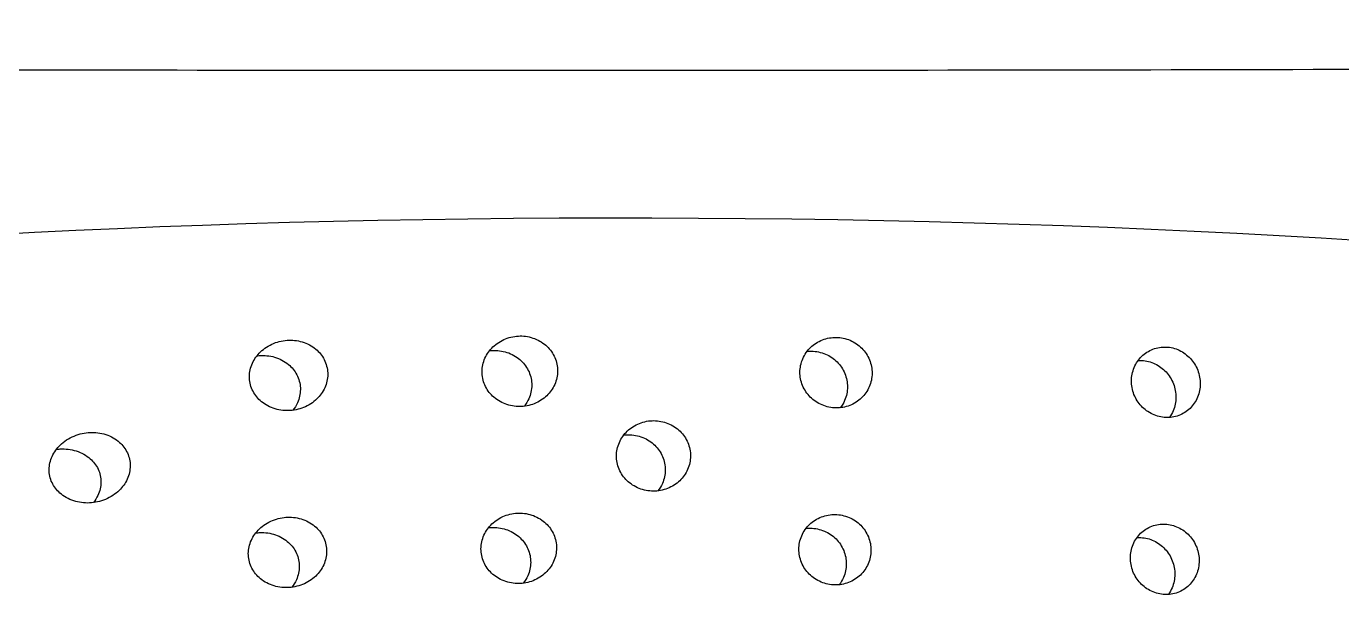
# Model space of a CAD drawing. Extents: x 528 to 612, y 788 to 934.
# Drawn here: x 569.612 to 570.974, y 864.42 to 865.008 of the extents above; entities that cross this region are included whole.
import ezdxf

# ---------------------------------------------------------------- set-up
doc = ezdxf.new("R2010")
doc.units = 0
doc.header["$MEASUREMENT"] = 0
doc.layers.add('1', color=4, linetype='Continuous')
doc.layers.add('DIM', color=3, linetype='Continuous')

# ---------------------------------------------------------------- blocks, each defined once
blk = doc.blocks.new('SUCTION')
at = {"layer": '1'}
blk.add_ellipse((0.5106, 0.0668), major_axis=(-0.0289, 1.8748), ratio=0.145722, start_param=3.141593, end_param=6.283185, dxfattribs=at)
at = {"layer": '1', "color": 3}
for points, knots in [([(0.4281, 0.5148), (0.4235, 0.5148), (0.4186, 0.5156), (0.4094, 0.5191), (0.4052, 0.5218), (0.3984, 0.528), (0.3953, 0.532), (0.3912, 0.5407), (0.39, 0.5455), (0.3895, 0.5544), (0.3901, 0.5592), (0.3934, 0.568), (0.396, 0.572), (0.4021, 0.5784), (0.406, 0.5812), (0.4148, 0.585), (0.4196, 0.5859), (0.4288, 0.5861), (0.4337, 0.5853), (0.4429, 0.5818), (0.4472, 0.5791), (0.454, 0.5729), (0.457, 0.569), (0.4612, 0.5603), (0.4624, 0.5555), (0.4629, 0.5466), (0.4622, 0.5418), (0.459, 0.533), (0.4564, 0.5289), (0.4503, 0.5225), (0.4463, 0.5197), (0.4375, 0.5159), (0.4327, 0.5149), (0.4281, 0.5148)], [0, 0, 0, 0, 0.0138846, 0.0138846, 0.0277691, 0.0277691, 0.0416534, 0.0416534, 0.0555377, 0.0555377, 0.0694237, 0.0694237, 0.0833096, 0.0833096, 0.0971943, 0.0971943, 0.1110791, 0.1110791, 0.1249638, 0.1249638, 0.1388485, 0.1388485, 0.1527345, 0.1527345, 0.1666205, 0.1666205, 0.1805047, 0.1805047, 0.194389, 0.194389, 0.2082736, 0.2082736, 0.2221581, 0.2221581, 0.2221581, 0.2221581]), ([(0.6112, 0.5177), (0.6066, 0.5176), (0.6017, 0.5184), (0.5925, 0.5219), (0.5883, 0.5246), (0.5815, 0.5309), (0.5785, 0.5348), (0.5743, 0.5436), (0.5731, 0.5483), (0.5726, 0.5572), (0.5733, 0.562), (0.5765, 0.5708), (0.5791, 0.5749), (0.5852, 0.5813), (0.5892, 0.584), (0.5979, 0.5878), (0.6028, 0.5888), (0.6119, 0.5889), (0.6169, 0.5881), (0.6261, 0.5846), (0.6303, 0.5819), (0.6371, 0.5758), (0.6402, 0.5718), (0.6444, 0.5631), (0.6456, 0.5584), (0.646, 0.5494), (0.6454, 0.5447), (0.6421, 0.5358), (0.6395, 0.5318), (0.6334, 0.5253), (0.6294, 0.5225), (0.6206, 0.5187), (0.6158, 0.5177), (0.6112, 0.5177)], [0, 0, 0, 0, 0.0138846, 0.0138846, 0.0277691, 0.0277691, 0.0416534, 0.0416534, 0.0555377, 0.0555377, 0.0694237, 0.0694237, 0.0833096, 0.0833096, 0.0971943, 0.0971943, 0.1110791, 0.1110791, 0.1249638, 0.1249638, 0.1388485, 0.1388485, 0.1527345, 0.1527345, 0.1666205, 0.1666205, 0.1805047, 0.1805047, 0.194389, 0.194389, 0.2082736, 0.2082736, 0.2221581, 0.2221581, 0.2221581, 0.2221581]), ([(0.4489, 0.5218), (0.449, 0.5232), (0.449, 0.5245), (0.4487, 0.5302), (0.4475, 0.535), (0.4433, 0.5437), (0.4403, 0.5476), (0.4334, 0.5538), (0.4292, 0.5565), (0.42, 0.5599), (0.4151, 0.5608), (0.4059, 0.5606), (0.4011, 0.5596), (0.3942, 0.5567), (0.3919, 0.5554), (0.3897, 0.5538)], [0.05152079, 0.05152079, 0.05152079, 0.05152079, 0.05553775, 0.05553775, 0.06942391, 0.06942391, 0.08331008, 0.08331008, 0.09719486, 0.09719486, 0.11107963, 0.11107963, 0.12496441, 0.12496441, 0.13282261, 0.13282261, 0.13282261, 0.13282261]), ([(0.6321, 0.5247), (0.6321, 0.526), (0.6322, 0.5273), (0.6318, 0.5331), (0.6307, 0.5378), (0.6265, 0.5465), (0.6234, 0.5504), (0.6166, 0.5566), (0.6123, 0.5593), (0.6031, 0.5628), (0.5982, 0.5636), (0.589, 0.5634), (0.5842, 0.5625), (0.5773, 0.5595), (0.575, 0.5582), (0.5729, 0.5566)], [0.05152079, 0.05152079, 0.05152079, 0.05152079, 0.05553775, 0.05553775, 0.06942391, 0.06942391, 0.08331008, 0.08331008, 0.09719486, 0.09719486, 0.11107963, 0.11107963, 0.12496441, 0.12496441, 0.13282261, 0.13282261, 0.13282261, 0.13282261]), ([(0.4403, 0.1717), (0.4357, 0.1716), (0.4308, 0.1725), (0.4218, 0.1762), (0.4176, 0.179), (0.411, 0.1855), (0.408, 0.1897), (0.404, 0.1989), (0.403, 0.2039), (0.4027, 0.2133), (0.4035, 0.2183), (0.407, 0.2275), (0.4097, 0.2318), (0.416, 0.2385), (0.42, 0.2414), (0.4289, 0.2453), (0.4337, 0.2463), (0.4429, 0.2464), (0.4478, 0.2456), (0.4568, 0.2419), (0.461, 0.2392), (0.4677, 0.2327), (0.4706, 0.2285), (0.4746, 0.2194), (0.4757, 0.2144), (0.4759, 0.205), (0.4751, 0.2), (0.4716, 0.1907), (0.4689, 0.1864), (0.4626, 0.1797), (0.4586, 0.1767), (0.4497, 0.1728), (0.4448, 0.1718), (0.4403, 0.1717)], [0, 0, 0, 0, 0.0138754, 0.0138754, 0.0277508, 0.0277508, 0.0418876, 0.0418876, 0.0560244, 0.0560244, 0.070122, 0.070122, 0.0842195, 0.0842195, 0.0980909, 0.0980909, 0.1119622, 0.1119622, 0.1258335, 0.1258335, 0.1397049, 0.1397049, 0.1538024, 0.1538024, 0.1679, 0.1679, 0.1820368, 0.1820368, 0.1961736, 0.1961736, 0.210049, 0.210049, 0.2239244, 0.2239244, 0.2239244, 0.2239244]), ([(0.6234, 0.1745), (0.6188, 0.1745), (0.6139, 0.1753), (0.6049, 0.179), (0.6008, 0.1818), (0.5941, 0.1883), (0.5912, 0.1925), (0.5872, 0.2017), (0.5861, 0.2067), (0.5859, 0.2161), (0.5867, 0.2211), (0.5901, 0.2304), (0.5929, 0.2346), (0.5992, 0.2413), (0.6032, 0.2442), (0.612, 0.2481), (0.6169, 0.2491), (0.626, 0.2493), (0.6309, 0.2484), (0.64, 0.2448), (0.6441, 0.242), (0.6508, 0.2355), (0.6538, 0.2313), (0.6578, 0.2222), (0.6588, 0.2172), (0.6591, 0.2078), (0.6583, 0.2028), (0.6548, 0.1935), (0.652, 0.1892), (0.6457, 0.1825), (0.6417, 0.1796), (0.6328, 0.1756), (0.628, 0.1746), (0.6234, 0.1745)], [0, 0, 0, 0, 0.0138754, 0.0138754, 0.0277508, 0.0277508, 0.0418876, 0.0418876, 0.0560244, 0.0560244, 0.070122, 0.070122, 0.0842195, 0.0842195, 0.0980909, 0.0980909, 0.1119622, 0.1119622, 0.1258335, 0.1258335, 0.1397049, 0.1397049, 0.1538024, 0.1538024, 0.1679, 0.1679, 0.1820368, 0.1820368, 0.1961736, 0.1961736, 0.210049, 0.210049, 0.2239244, 0.2239244, 0.2239244, 0.2239244]), ([(0.4617, 0.1793), (0.4618, 0.1809), (0.4619, 0.1824), (0.4617, 0.1887), (0.4607, 0.1937), (0.4567, 0.2028), (0.4538, 0.207), (0.4471, 0.2135), (0.4429, 0.2163), (0.4339, 0.2199), (0.429, 0.2208), (0.4198, 0.2206), (0.415, 0.2196), (0.4078, 0.2165), (0.4053, 0.2149), (0.403, 0.2132)], [0.05151258, 0.05151258, 0.05151258, 0.05151258, 0.05608271, 0.05608271, 0.07020559, 0.07020559, 0.08432848, 0.08432848, 0.0981983, 0.0981983, 0.11206812, 0.11206812, 0.12593795, 0.12593795, 0.13438506, 0.13438506, 0.13438506, 0.13438506]), ([(0.6448, 0.1821), (0.645, 0.1837), (0.645, 0.1853), (0.6449, 0.1915), (0.6438, 0.1965), (0.6398, 0.2057), (0.6369, 0.2098), (0.6302, 0.2163), (0.6261, 0.2191), (0.617, 0.2228), (0.6121, 0.2236), (0.603, 0.2235), (0.5981, 0.2225), (0.591, 0.2193), (0.5884, 0.2178), (0.5862, 0.216)], [0.05151258, 0.05151258, 0.05151258, 0.05151258, 0.05608271, 0.05608271, 0.07020559, 0.07020559, 0.08432848, 0.08432848, 0.0981983, 0.0981983, 0.11206812, 0.11206812, 0.12593795, 0.12593795, 0.13438506, 0.13438506, 0.13438506, 0.13438506]), ([(0.5385, -0.0162), (0.534, -0.0163), (0.5291, -0.0154), (0.5202, -0.0117), (0.5161, -0.0088), (0.5095, -0.0022), (0.5066, 0.0022), (0.5027, 0.0116), (0.5017, 0.0168), (0.5016, 0.0264), (0.5025, 0.0316), (0.5061, 0.0411), (0.5089, 0.0455), (0.5153, 0.0524), (0.5193, 0.0553), (0.5282, 0.0593), (0.5331, 0.0603), (0.5422, 0.0605), (0.5471, 0.0596), (0.556, 0.0559), (0.5601, 0.0531), (0.5668, 0.0464), (0.5697, 0.0421), (0.5736, 0.0327), (0.5745, 0.0276), (0.5747, 0.0179), (0.5738, 0.0127), (0.5701, 0.0031), (0.5673, -0.0013), (0.5608, -0.0081), (0.5568, -0.0111), (0.548, -0.0151), (0.5431, -0.0162), (0.5385, -0.0162)], [0, 0, 0, 0, 0.0138608, 0.0138608, 0.0277216, 0.0277216, 0.0422229, 0.0422229, 0.0567241, 0.0567241, 0.0711596, 0.0711596, 0.0855951, 0.0855951, 0.0994487, 0.0994487, 0.1133024, 0.1133024, 0.127156, 0.127156, 0.1410097, 0.1410097, 0.1554452, 0.1554452, 0.1698806, 0.1698806, 0.1843819, 0.1843819, 0.1988832, 0.1988832, 0.212744, 0.212744, 0.2266048, 0.2266048, 0.2266048, 0.2266048]), ([(0.5601, -0.0084), (0.5602, -0.0068), (0.5603, -0.0052), (0.5603, 0.0012), (0.5593, 0.0064), (0.5554, 0.0158), (0.5525, 0.0202), (0.5459, 0.0268), (0.5418, 0.0297), (0.5328, 0.0334), (0.528, 0.0342), (0.5188, 0.0341), (0.514, 0.0331), (0.5068, 0.0298), (0.5042, 0.0282), (0.5019, 0.0264)], [0.05216595, 0.05216595, 0.05216595, 0.05216595, 0.05687262, 0.05687262, 0.07137622, 0.07137622, 0.08587982, 0.08587982, 0.09972982, 0.09972982, 0.11357982, 0.11357982, 0.12742982, 0.12742982, 0.13602531, 0.13602531, 0.13602531, 0.13602531]), ([(0.4438, -0.1574), (0.4393, -0.1574), (0.4344, -0.1565), (0.4256, -0.1528), (0.4216, -0.1499), (0.415, -0.1431), (0.4121, -0.1387), (0.4083, -0.1289), (0.4074, -0.1237), (0.4074, -0.1138), (0.4083, -0.1086), (0.4121, -0.0988), (0.4149, -0.0943), (0.4215, -0.0873), (0.4255, -0.0843), (0.4344, -0.0803), (0.4392, -0.0793), (0.4483, -0.0791), (0.4532, -0.08), (0.4621, -0.0838), (0.4661, -0.0866), (0.4727, -0.0934), (0.4756, -0.0978), (0.4794, -0.1075), (0.4803, -0.1127), (0.4803, -0.1226), (0.4794, -0.1279), (0.4756, -0.1377), (0.4727, -0.1422), (0.4661, -0.1492), (0.4621, -0.1522), (0.4533, -0.1562), (0.4484, -0.1573), (0.4438, -0.1574)], [0, 0, 0, 0, 0.0138463, 0.0138463, 0.0276926, 0.0276926, 0.04258, 0.04258, 0.0574675, 0.0574675, 0.0722657, 0.0722657, 0.0870638, 0.0870638, 0.1008999, 0.1008999, 0.114736, 0.114736, 0.1285721, 0.1285721, 0.1424082, 0.1424082, 0.1572063, 0.1572063, 0.1720044, 0.1720044, 0.1868919, 0.1868919, 0.2017794, 0.2017794, 0.2156257, 0.2156257, 0.229472, 0.229472, 0.229472, 0.229472]), ([(0.627, -0.1545), (0.6224, -0.1546), (0.6176, -0.1537), (0.6087, -0.1499), (0.6047, -0.1471), (0.5982, -0.1403), (0.5953, -0.1358), (0.5915, -0.1261), (0.5905, -0.1209), (0.5905, -0.111), (0.5914, -0.1057), (0.5952, -0.0959), (0.5981, -0.0914), (0.6046, -0.0845), (0.6086, -0.0815), (0.6175, -0.0775), (0.6223, -0.0764), (0.6315, -0.0763), (0.6363, -0.0772), (0.6452, -0.081), (0.6492, -0.0838), (0.6558, -0.0905), (0.6587, -0.095), (0.6625, -0.1046), (0.6635, -0.1099), (0.6635, -0.1197), (0.6625, -0.125), (0.6587, -0.1349), (0.6558, -0.1394), (0.6493, -0.1464), (0.6453, -0.1494), (0.6364, -0.1534), (0.6316, -0.1545), (0.627, -0.1545)], [0, 0, 0, 0, 0.0138463, 0.0138463, 0.0276926, 0.0276926, 0.04258, 0.04258, 0.0574675, 0.0574675, 0.0722657, 0.0722657, 0.0870638, 0.0870638, 0.1008999, 0.1008999, 0.114736, 0.114736, 0.1285721, 0.1285721, 0.1424082, 0.1424082, 0.1572063, 0.1572063, 0.1720044, 0.1720044, 0.1868919, 0.1868919, 0.2017794, 0.2017794, 0.2156257, 0.2156257, 0.229472, 0.229472, 0.229472, 0.229472]), ([(0.4654, -0.1495), (0.4656, -0.1478), (0.4657, -0.1462), (0.4657, -0.1397), (0.4648, -0.1345), (0.461, -0.1247), (0.4581, -0.1203), (0.4515, -0.1135), (0.4475, -0.1106), (0.4386, -0.1069), (0.4338, -0.106), (0.4246, -0.1061), (0.4198, -0.1072), (0.4126, -0.1105), (0.41, -0.1121), (0.4077, -0.1139)], [0.05298666, 0.05298666, 0.05298666, 0.05298666, 0.05772049, 0.05772049, 0.07263637, 0.07263637, 0.08755225, 0.08755225, 0.10138253, 0.10138253, 0.1152128, 0.1152128, 0.12904308, 0.12904308, 0.13767704, 0.13767704, 0.13767704, 0.13767704]), ([(0.6485, -0.1466), (0.6487, -0.145), (0.6488, -0.1434), (0.6488, -0.1369), (0.6479, -0.1316), (0.6441, -0.1219), (0.6412, -0.1174), (0.6346, -0.1107), (0.6306, -0.1078), (0.6218, -0.1041), (0.6169, -0.1032), (0.6078, -0.1033), (0.6029, -0.1044), (0.5958, -0.1076), (0.5932, -0.1093), (0.5908, -0.1111)], [0.05298666, 0.05298666, 0.05298666, 0.05298666, 0.05772049, 0.05772049, 0.07263637, 0.07263637, 0.08755225, 0.08755225, 0.10138253, 0.10138253, 0.1152128, 0.1152128, 0.12904308, 0.12904308, 0.13767704, 0.13767704, 0.13767704, 0.13767704]), ([(0.441, -0.3983), (0.4364, -0.3983), (0.4317, -0.3974), (0.423, -0.3935), (0.4191, -0.3907), (0.4126, -0.3837), (0.4098, -0.379), (0.4061, -0.3688), (0.4053, -0.3633), (0.4055, -0.3531), (0.4065, -0.3476), (0.4105, -0.3373), (0.4135, -0.3326), (0.4203, -0.3254), (0.4243, -0.3224), (0.4331, -0.3183), (0.4379, -0.3173), (0.447, -0.3171), (0.4518, -0.3181), (0.4605, -0.3219), (0.4645, -0.3247), (0.471, -0.3317), (0.4739, -0.3363), (0.4776, -0.3465), (0.4784, -0.3519), (0.4782, -0.3622), (0.4771, -0.3677), (0.4731, -0.378), (0.47, -0.3828), (0.4632, -0.39), (0.4592, -0.393), (0.4504, -0.3971), (0.4456, -0.3982), (0.441, -0.3983)], [0, 0, 0, 0, 0.0138155, 0.0138155, 0.0276309, 0.0276309, 0.043476, 0.043476, 0.059321, 0.059321, 0.075022, 0.075022, 0.090723, 0.090723, 0.1045202, 0.1045202, 0.1183174, 0.1183174, 0.1321146, 0.1321146, 0.1459118, 0.1459118, 0.1616127, 0.1616127, 0.1773137, 0.1773137, 0.1931588, 0.1931588, 0.2090038, 0.2090038, 0.2228193, 0.2228193, 0.2366348, 0.2366348, 0.2366348, 0.2366348]), ([(0.6241, -0.3954), (0.6196, -0.3955), (0.6148, -0.3946), (0.6061, -0.3907), (0.6023, -0.3878), (0.5958, -0.3809), (0.5929, -0.3762), (0.5892, -0.366), (0.5884, -0.3605), (0.5886, -0.3502), (0.5896, -0.3447), (0.5936, -0.3345), (0.5967, -0.3297), (0.6034, -0.3226), (0.6074, -0.3196), (0.6163, -0.3155), (0.6211, -0.3144), (0.6302, -0.3143), (0.635, -0.3152), (0.6437, -0.319), (0.6476, -0.3219), (0.6541, -0.3288), (0.657, -0.3335), (0.6607, -0.3436), (0.6615, -0.3491), (0.6613, -0.3594), (0.6603, -0.3649), (0.6562, -0.3752), (0.6531, -0.38), (0.6464, -0.3871), (0.6424, -0.3902), (0.6335, -0.3943), (0.6287, -0.3954), (0.6241, -0.3954)], [0, 0, 0, 0, 0.0138155, 0.0138155, 0.0276309, 0.0276309, 0.043476, 0.043476, 0.059321, 0.059321, 0.075022, 0.075022, 0.090723, 0.090723, 0.1045202, 0.1045202, 0.1183174, 0.1183174, 0.1321146, 0.1321146, 0.1459118, 0.1459118, 0.1616127, 0.1616127, 0.1773137, 0.1773137, 0.1931588, 0.1931588, 0.2090038, 0.2090038, 0.2228193, 0.2228193, 0.2366348, 0.2366348, 0.2366348, 0.2366348]), ([(0.4624, -0.3903), (0.4625, -0.3888), (0.4626, -0.3873), (0.4628, -0.3807), (0.462, -0.3751), (0.4583, -0.3649), (0.4555, -0.3602), (0.449, -0.3532), (0.4451, -0.3503), (0.4364, -0.3465), (0.4316, -0.3456), (0.4225, -0.3457), (0.4177, -0.3468), (0.4106, -0.3501), (0.408, -0.3517), (0.4057, -0.3536)], [0.05527731, 0.05527731, 0.05527731, 0.05527731, 0.05987506, 0.05987506, 0.07583478, 0.07583478, 0.09179451, 0.09179451, 0.10558106, 0.10558106, 0.1193676, 0.1193676, 0.13315415, 0.13315415, 0.14170505, 0.14170505, 0.14170505, 0.14170505]), ([(0.6455, -0.3875), (0.6457, -0.386), (0.6458, -0.3845), (0.6459, -0.3778), (0.6452, -0.3723), (0.6415, -0.3621), (0.6386, -0.3573), (0.6321, -0.3504), (0.6282, -0.3475), (0.6196, -0.3437), (0.6148, -0.3427), (0.6057, -0.3429), (0.6009, -0.344), (0.5937, -0.3473), (0.5911, -0.3489), (0.5888, -0.3508)], [0.05527731, 0.05527731, 0.05527731, 0.05527731, 0.05987506, 0.05987506, 0.07583478, 0.07583478, 0.09179451, 0.09179451, 0.10558106, 0.10558106, 0.1193676, 0.1193676, 0.13315415, 0.13315415, 0.14170505, 0.14170505, 0.14170505, 0.14170505]), ([(0.5298, -0.6037), (0.5252, -0.6038), (0.5205, -0.6028), (0.5121, -0.5989), (0.5084, -0.596), (0.5019, -0.5889), (0.499, -0.5839), (0.4955, -0.5732), (0.4947, -0.5675), (0.4951, -0.5568), (0.4963, -0.5511), (0.5006, -0.5403), (0.5038, -0.5353), (0.5108, -0.528), (0.5147, -0.525), (0.5235, -0.5209), (0.5283, -0.5198), (0.5374, -0.5197), (0.5421, -0.5206), (0.5506, -0.5245), (0.5544, -0.5274), (0.5609, -0.5344), (0.5638, -0.5394), (0.5673, -0.55), (0.5681, -0.5557), (0.5677, -0.5664), (0.5665, -0.5721), (0.5621, -0.583), (0.5589, -0.588), (0.5519, -0.5953), (0.5479, -0.5984), (0.5391, -0.6025), (0.5343, -0.6036), (0.5298, -0.6037)], [0, 0, 0, 0, 0.0137869, 0.0137869, 0.0275738, 0.0275738, 0.0446423, 0.0446423, 0.0617107, 0.0617107, 0.0785623, 0.0785623, 0.0954139, 0.0954139, 0.1091701, 0.1091701, 0.1229264, 0.1229264, 0.1366826, 0.1366826, 0.1504388, 0.1504388, 0.1672904, 0.1672904, 0.184142, 0.184142, 0.2012104, 0.2012104, 0.2182789, 0.2182789, 0.2320658, 0.2320658, 0.2458527, 0.2458527, 0.2458527, 0.2458527]), ([(0.5507, -0.5959), (0.5509, -0.5946), (0.551, -0.5933), (0.5513, -0.5866), (0.5506, -0.5808), (0.5471, -0.57), (0.5442, -0.565), (0.5377, -0.5578), (0.534, -0.5549), (0.5256, -0.5511), (0.5209, -0.5501), (0.5118, -0.5503), (0.507, -0.5514), (0.5, -0.5547), (0.4975, -0.5563), (0.4953, -0.558)], [0.05855005, 0.05855005, 0.05855005, 0.05855005, 0.06274523, 0.06274523, 0.08007431, 0.08007431, 0.09740339, 0.09740339, 0.1111441, 0.1111441, 0.12488481, 0.12488481, 0.13862551, 0.13862551, 0.14691934, 0.14691934, 0.14691934, 0.14691934])]:
    blk.add_open_spline(points, degree=3, knots=knots, dxfattribs=at)
blk = doc.blocks.new('2018 FLASH')
at = {"layer": '1', "linetype": 'Continuous', "lineweight": 25}
blk.add_open_spline([(36.84, 60.089), (36.8742, 60.0884), (36.9425, 60.0873), (37.0451, 60.0856), (37.1478, 60.0839), (37.2505, 60.0823), (37.3533, 60.0807), (37.4562, 60.0791), (37.5591, 60.0776), (37.6621, 60.0761), (37.7652, 60.0746), (37.8683, 60.0732), (37.9715, 60.0718), (38.0748, 60.0704), (38.3662, 60.0667), (38.8467, 60.0611), (39.5169, 60.0547), (40.1878, 60.0498), (40.8589, 60.0462), (41.5306, 60.0441), (42.2026, 60.0434), (42.8749, 60.0441), (43.5478, 60.0462), (44.2208, 60.0497), (44.8947, 60.0546), (45.5683, 60.061), (46.0811, 60.067), (46.4329, 60.0716), (46.6247, 60.0742), (46.8162, 60.0769), (47.0075, 60.0797), (47.1986, 60.0827), (47.3894, 60.0858), (47.5165, 60.0879), (47.58, 60.089)], degree=3, knots=[0, 0, 0, 0, 0.009665, 0.019329, 0.028993, 0.038656, 0.048319, 0.057982, 0.067644, 0.077307, 0.08697, 0.096633, 0.106297, 0.115961, 0.125626, 0.18807, 0.250516, 0.312744, 0.374973, 0.43713, 0.499289, 0.561519, 0.623751, 0.686199, 0.74865, 0.811467, 0.874288, 0.892248, 0.910207, 0.928164, 0.946121, 0.964079, 0.982038, 1, 1, 1, 1], dxfattribs=at)
at = {"layer": 'DIM', "xscale": -1, "rotation": 270.5354563575583}
blk.add_blockref('SUCTION', (42.2797, 59.1063), dxfattribs=at)

msp = doc.modelspace()

# ---------------------------------------------------------------- block references
at = {"layer": '1'}
msp.add_blockref('2018 FLASH', (527.9647, 804.9191), dxfattribs=at)

doc.saveas('drawing.dxf')
